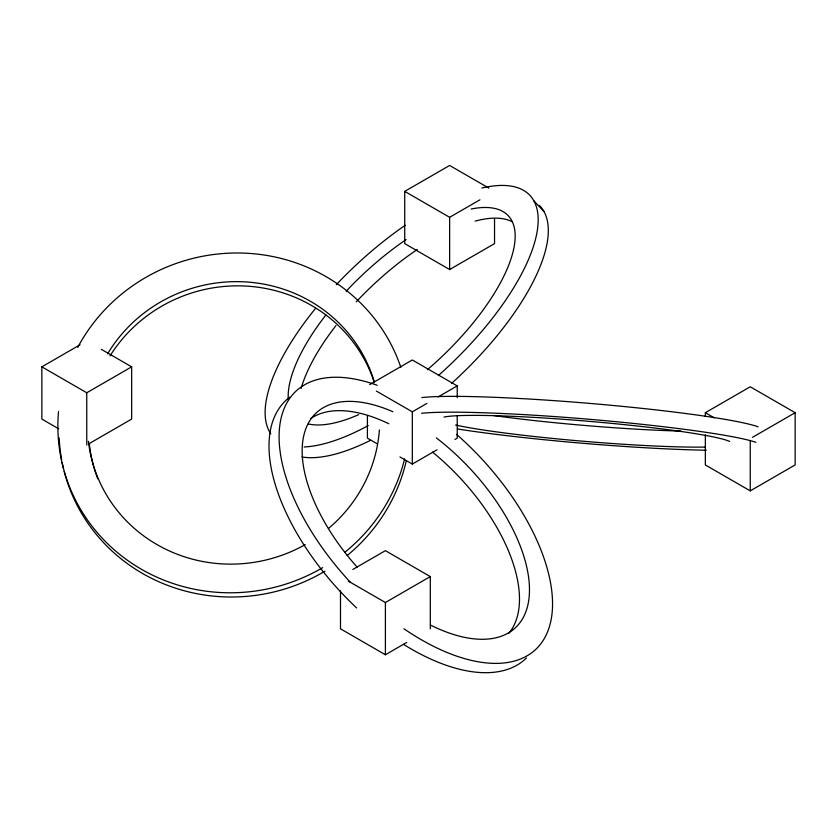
<?xml version="1.0" encoding="UTF-8"?>
<svg xmlns="http://www.w3.org/2000/svg" width="837" height="837" viewBox="0 0 837 837"><rect width="100%" height="100%" fill="white"/><g stroke="black" fill="none" stroke-linecap="round" stroke-linejoin="round"><path stroke-width="1.26" d="M58.695 428.806L41.85 419.075L41.85 366.836L80.017 344.802M494.541 218.802L494.541 243.619L449.626 269.545L404.721 243.619L404.721 191.38L449.626 165.454L488.923 188.137M41.85 366.836L86.755 392.762L131.66 366.836L131.66 419.075L89.004 443.715M404.721 191.38L449.626 217.306L479.946 199.802M369.651 384.601L412.317 359.973L457.222 385.899L457.222 397.659M376.388 391.088L412.317 411.825L426.912 403.403M438.138 396.926L457.222 385.899M399.96 456.939L412.317 464.075L437.008 449.814M454.972 439.435L457.222 438.149L457.222 415.937M352.837 569.463L385.397 550.662L430.302 576.588L430.302 628.828M705.34 416.617L705.34 412.704L750.245 386.778L795.15 412.704L795.15 464.943L750.245 490.869L705.34 464.943L705.34 434.905M348.349 581.129L385.397 602.514L430.302 576.588M752.484 437.332L795.15 412.704M340.492 590.953L340.492 628.828L385.397 654.754L406.73 642.439M705.34 412.704L714.317 417.883M377.508 443.976L367.412 438.149L367.412 415.937M101.35 349.332L131.66 366.836M533.88 200.87L543.935 211.52M750.245 441.235L750.245 490.869M449.626 217.306L449.626 269.545M412.317 411.825L412.317 464.075M385.397 602.514L385.397 654.754M86.755 392.762L86.755 445.002M706.313 450.212A176.209 12.231 4.8 0 1 458.08 429.067M421.597 413.279A176.209 12.231 4.8 0 1 595.431 419.808A176.209 12.231 4.8 0 1 755.926 442.334M705.424 447.063A146.496 10.17 4.8 0 1 455.61 425.05M443.987 417.077A146.496 10.17 4.8 0 1 590.493 421.45A146.496 10.17 4.8 0 1 729.655 441.444M421.858 397.585A176.209 12.231 4.8 0 1 596.969 404.02A176.209 12.231 4.8 0 1 758.092 426.839M680.994 431.076A146.496 10.17 4.8 0 1 493.778 415.539M456.531 434.351A176.209 90.114 47.2 0 1 549.94 624.831A176.209 90.114 47.2 0 1 403.936 628.775M350.379 582.29A176.209 90.114 47.2 0 1 279.882 424.861A176.209 90.114 47.2 0 1 377.215 385.302M526.515 657.934A176.209 90.114 47.2 0 1 403.507 644.354M356.646 607.944A176.209 90.114 47.2 0 1 289.738 397.24M310.757 418.531A146.496 74.922 47.2 0 1 388.776 423.731M432.488 452.085A146.496 74.922 47.2 0 1 508.917 633.264M436.318 437.887A146.496 74.922 47.2 0 1 529.434 592.334A146.496 74.922 47.2 0 1 430.459 625.051M357.158 567.162A146.496 74.922 47.2 0 1 303.8 435.512A146.496 74.922 47.2 0 1 392.919 411.741M97.741 478.764A146.496 140.867 -15.1 0 1 89.402 444.227M110.055 355.882A146.496 140.867 -15.1 0 1 252.795 286.61A146.496 140.867 -15.1 0 1 374.327 382.603M406.363 460.57A176.209 169.44 -15.1 0 1 347.25 555.475M324.902 571.211A176.209 169.44 -15.1 0 1 64.219 471.44M63.591 468.898A176.209 169.44 -15.1 0 1 62.168 462.505M61.676 459.921A176.209 169.44 -15.1 0 1 59.176 437.887M404.637 458.822A176.209 169.44 -15.1 0 1 345.095 552.096M322.674 567.643A176.209 169.44 -15.1 0 1 139.779 568.302A176.209 169.44 -15.1 0 1 58.538 411.448M77.715 347.439A176.209 169.44 -15.1 0 1 248.244 253.329A176.209 169.44 -15.1 0 1 400.829 367.359M379.391 429.967A146.496 140.867 -15.1 0 1 328.47 528.503M305.223 544.625A146.496 140.867 -15.1 0 1 88.398 441.266M107.554 353.894A146.496 140.867 -15.1 0 1 252.303 282.467A146.496 140.867 -15.1 0 1 374.306 382.049M301.121 388.452A146.496 56.979 -43.3 0 1 335.972 325.572M356.238 301.875A146.496 56.979 -43.3 0 1 417.255 249.51M475.175 221.114A146.496 56.979 -43.3 0 1 512.15 221.732M481.945 188.011A176.209 68.54 -43.3 0 1 536.036 237.017A176.209 68.54 -43.3 0 1 438.525 375.394M368.228 425.604A176.209 68.54 -43.3 0 1 304.176 446.968M270.811 433.796A176.209 68.54 -43.3 0 1 315.497 308.434M336.317 284.674A176.209 68.54 -43.3 0 1 405.244 225.258M539.3 205.347A176.209 68.54 -43.3 0 1 451.425 383.503M370.216 440.461A176.209 68.54 -43.3 0 1 301.958 456.96M471.168 209.02A146.496 56.979 -43.3 0 1 512.547 253.674A146.496 56.979 -43.3 0 1 427.404 369.692M358.675 414.65A146.496 56.979 -43.3 0 1 308.403 423.972M288.305 399.772A146.496 56.979 -43.3 0 1 325.928 314.911M346.183 291.224A146.496 56.979 -43.3 0 1 406.102 239.602"/></g></svg>
